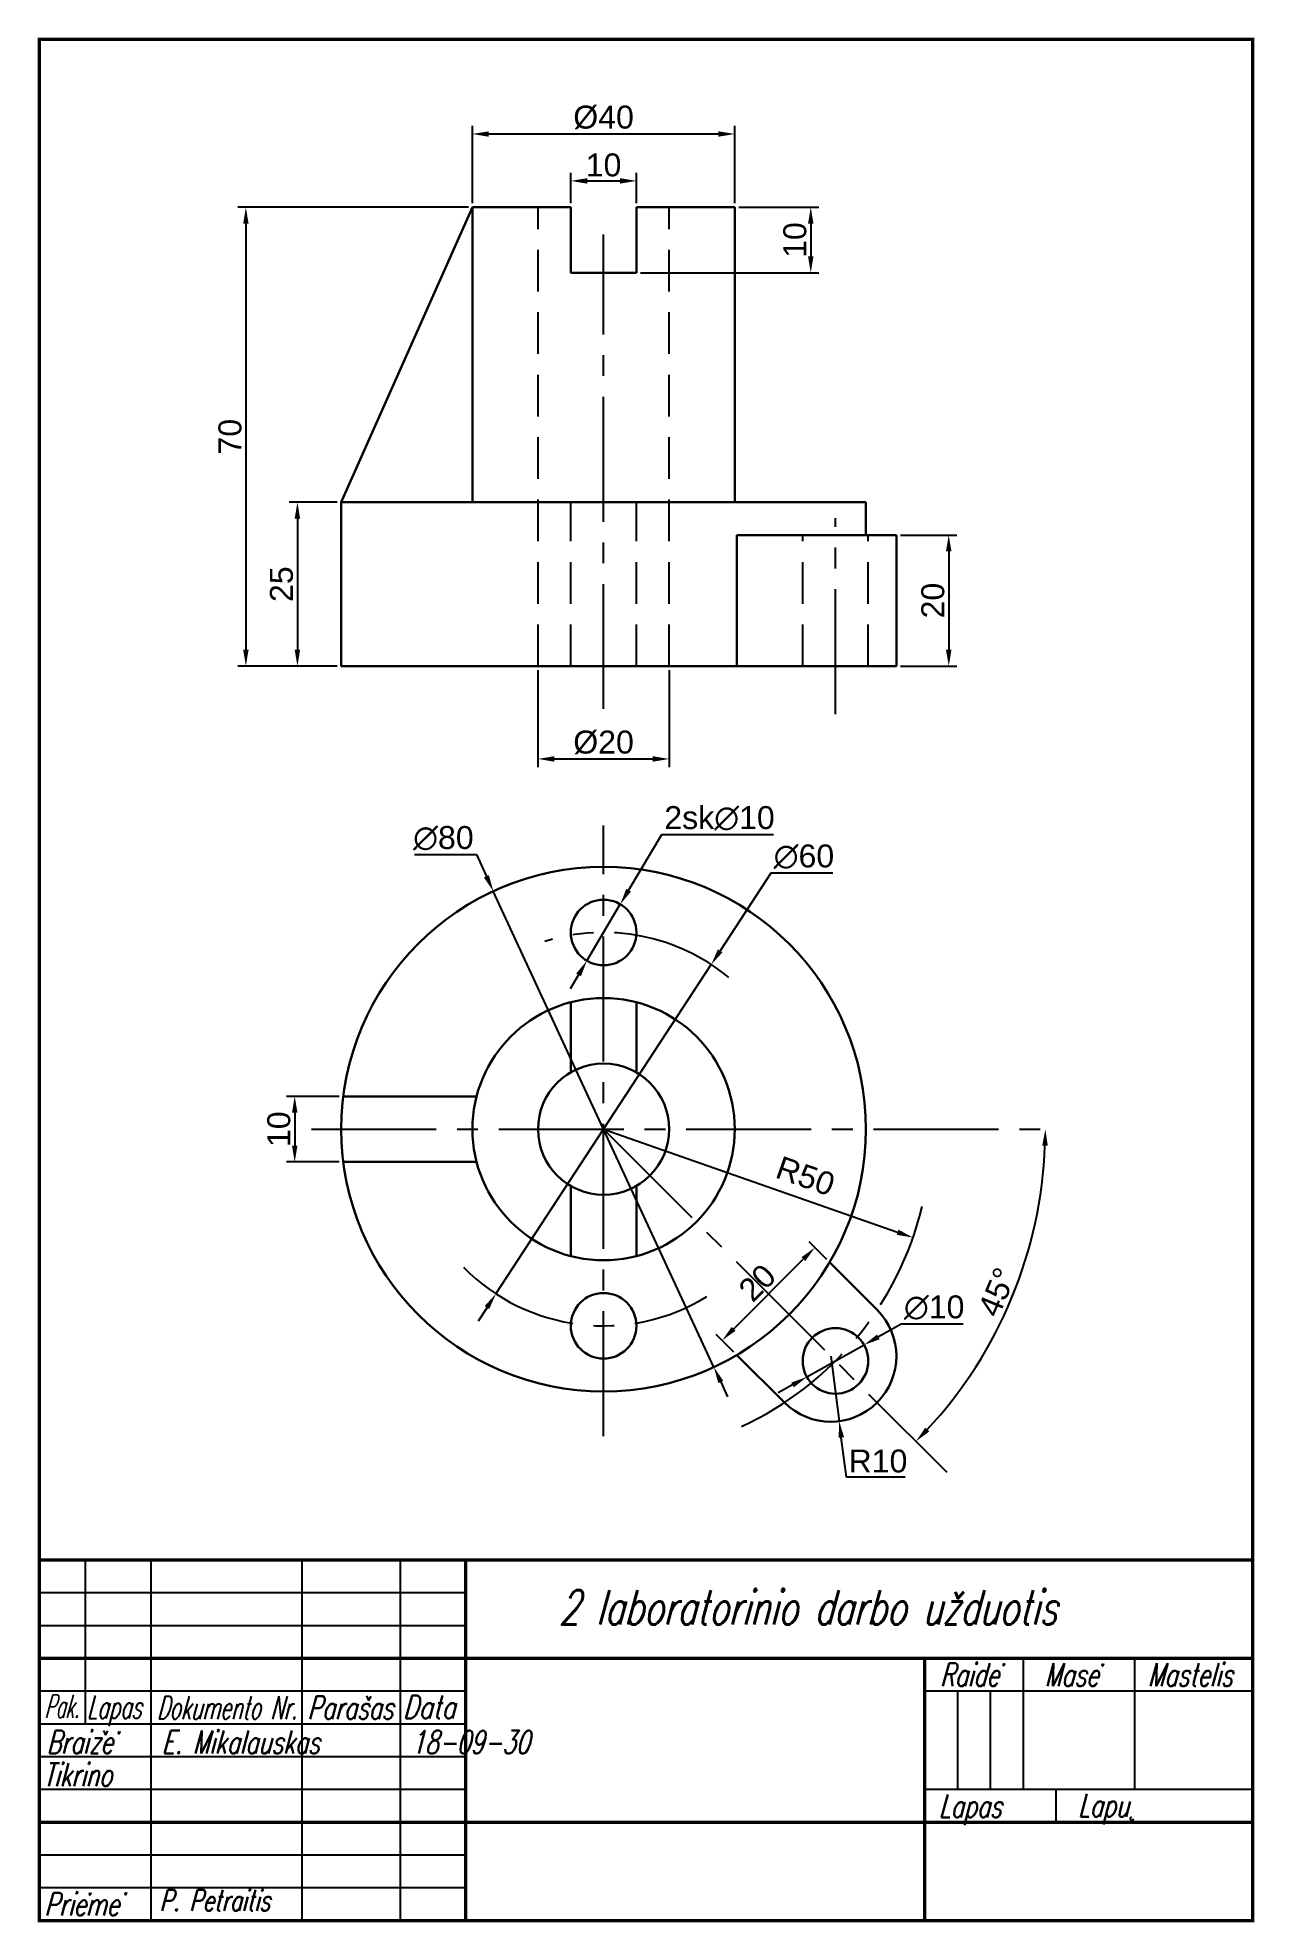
# Model space of a CAD drawing. Header units: millimetres. Extents: x 20 to 205, y 5 to 292.
import ezdxf
from ezdxf.enums import TextEntityAlignment as Align

# ---------------------------------------------------------------- set-up
doc = ezdxf.new("R2010")
doc.units = ezdxf.units.MM
doc.linetypes.add('CENTER2', pattern=[28.575, 19.05, -3.175, 3.175, -3.175])
doc.linetypes.add('HIDDEN', pattern=[9.525, 6.35, -3.175])
doc.layers.add('Ašinės', color=72, linetype='CENTER2', plot=False)
doc.layers.add('Nematomos', color=10, linetype='HIDDEN', plot=False)
doc.layers.add('Matmenys', color=150, linetype='Continuous')
doc.layers.add('Pagrindinis', color=7, linetype='Continuous', lineweight=30, plot=False)
doc.styles.add('ROMANS', font='ROMANS.SHX', dxfattribs={"width": 0.7, "oblique": 15})
doc.styles.get("Standard").update_dxf_attribs({"font": 'arial.ttf'})
doc.dimstyles.new('Stilius', dxfattribs={"dimtxt": 3.5, "dimasz": 2.5, "dimexe": 1.25, "dimexo": 0.625, "dimtad": 1, "dimtxsty": 'Standard', "dimcen": 2.5, "dimadec": 0, "dimazin": 0, "dimtfac": 1, "dimtmove": 0, "dimatfit": 3, "dimfxl": 1, "dimarcsym": 0})
doc.dimstyles.new('Stilius$2', dxfattribs={"dimtxt": 3.5, "dimasz": 2.5, "dimexe": 1.25, "dimexo": 0.625, "dimtad": 1, "dimtxsty": 'Standard', "dimcen": 2.5, "dimadec": 0, "dimazin": 0, "dimtfac": 1, "dimtmove": 0, "dimatfit": 3, "dimfxl": 1, "dimarcsym": 0})
doc.dimstyles.new('Stilius$3', dxfattribs={"dimtxt": 3.5, "dimasz": 2.5, "dimexe": 1.25, "dimexo": 0.625, "dimtad": 1, "dimtih": 1, "dimtoh": 1, "dimtxsty": 'Standard', "dimcen": 2.5, "dimadec": 0, "dimazin": 0, "dimtfac": 1, "dimtmove": 0, "dimatfit": 3, "dimfxl": 1, "dimarcsym": 0})
doc.dimstyles.new('Stilius$4', dxfattribs={"dimtxt": 3.5, "dimasz": 2.5, "dimexe": 1.25, "dimexo": 0.625, "dimtad": 1, "dimtih": 1, "dimtoh": 1, "dimtxsty": 'Standard', "dimcen": 2.5, "dimadec": 0, "dimazin": 0, "dimtfac": 1, "dimtmove": 0, "dimatfit": 3, "dimfxl": 1, "dimarcsym": 0})
doc.dimstyles.new('Stilius2', dxfattribs={"dimtxt": 3.5, "dimasz": 2.5, "dimexe": 1.25, "dimexo": 0.625, "dimtad": 1, "dimtxsty": 'Standard', "dimcen": 2.5, "dimadec": 0, "dimazin": 0, "dimtfac": 1, "dimtmove": 0, "dimatfit": 3, "dimfxl": 1, "dimarcsym": 0})
doc.dimstyles.new('Stilius2$4', dxfattribs={"dimtxt": 3.5, "dimasz": 2.5, "dimexe": 1.25, "dimexo": 0.625, "dimtad": 1, "dimtxsty": 'Standard', "dimcen": 2.5, "dimadec": 0, "dimazin": 0, "dimtfac": 1, "dimtmove": 0, "dimatfit": 3, "dimfxl": 1, "dimarcsym": 0})

# ---------------------------------------------------------------- blocks, each defined once
blk = doc.blocks.new('*D3')
at = {"layer": 'DEFPOINTS', "color": 0, "transparency": 16777216}
for p in [(66.35, 130.74), (58.94, 120.74), (66.35, 120.74)]:
    blk.add_point(p, dxfattribs=at)
at = {"layer": 'Matmenys', "color": 0, "lineweight": -2, "transparency": 16777216}
for p, q in [((65.72, 130.74), (57.69, 130.74)), ((58.94, 128.24), (58.94, 123.24)), ((65.72, 120.74), (57.69, 120.74))]:
    blk.add_line(p, q, dxfattribs=at)
at = {"layer": 'Matmenys', "color": 0, "transparency": 16777216}
for points in [[(58.52, 128.24), (59.36, 128.24), (58.94, 130.74)], [(58.52, 123.24), (59.36, 123.24), (58.94, 120.74)]]:
    blk.add_solid(points, dxfattribs=at)
at = {"layer": 'Matmenys', "color": 0, "transparency": 16777216, "insert": (56.53, 125.74), "char_height": 3.5, "attachment_point": 5, "rotation": 90}
blk.add_mtext('10', dxfattribs=at)
blk = doc.blocks.new('*D4')
at = {"layer": 'DEFPOINTS', "color": 0, "transparency": 16777216}
for p in [(138.25, 107.67), (140.49, 105.43), (126.35, 91.29)]:
    blk.add_point(p, dxfattribs=at)
at = {"layer": 'Matmenys', "color": 0, "lineweight": -2, "transparency": 16777216}
for p, q in [((140.05, 105.87), (137.36, 108.56)), ((125.87, 95.3), (136.48, 105.91)), ((125.91, 91.73), (123.22, 94.42))]:
    blk.add_line(p, q, dxfattribs=at)
at = {"layer": 'Matmenys', "color": 0, "transparency": 16777216}
for points in [[(136.19, 106.2), (136.77, 105.61), (138.25, 107.67)], [(125.58, 95.59), (126.17, 95), (124.11, 93.53)]]:
    blk.add_solid(points, dxfattribs=at)
at = {"layer": 'Matmenys', "color": 0, "transparency": 16777216, "insert": (129.47, 102.31), "char_height": 3.5, "attachment_point": 5, "rotation": 45}
blk.add_mtext('20', dxfattribs=at)
blk = doc.blocks.new('*D5')
at = {"layer": 'DEFPOINTS', "color": 0, "transparency": 16777216}
for p in [(150.68, 216.38), (150.68, 196.38), (158.66, 196.38)]:
    blk.add_point(p, dxfattribs=at)
at = {"layer": 'Matmenys', "color": 0, "lineweight": -2, "transparency": 16777216}
for p, q in [((151.3, 216.38), (159.91, 216.38)), ((158.66, 213.88), (158.66, 198.88)), ((151.3, 196.38), (159.91, 196.38))]:
    blk.add_line(p, q, dxfattribs=at)
at = {"layer": 'Matmenys', "color": 0, "transparency": 16777216}
for points in [[(158.24, 213.88), (159.08, 213.88), (158.66, 216.38)], [(158.24, 198.88), (159.08, 198.88), (158.66, 196.38)]]:
    blk.add_solid(points, dxfattribs=at)
at = {"layer": 'Matmenys', "color": 0, "transparency": 16777216, "insert": (156.25, 206.38), "char_height": 3.5, "attachment_point": 5, "rotation": 90}
blk.add_mtext('20', dxfattribs=at)
blk = doc.blocks.new('*D6')
at = {"layer": 'DEFPOINTS', "color": 0, "transparency": 16777216}
for p in [(66.03, 221.38), (59.35, 196.38), (66.03, 196.38)]:
    blk.add_point(p, dxfattribs=at)
at = {"layer": 'Matmenys', "color": 0, "lineweight": -2, "transparency": 16777216}
for p, q in [((65.41, 221.38), (58.1, 221.38)), ((59.35, 218.88), (59.35, 198.88)), ((65.41, 196.38), (58.1, 196.38))]:
    blk.add_line(p, q, dxfattribs=at)
at = {"layer": 'Matmenys', "color": 0, "transparency": 16777216}
for points in [[(58.93, 218.88), (59.76, 218.88), (59.35, 221.38)], [(58.93, 198.88), (59.76, 198.88), (59.35, 196.38)]]:
    blk.add_solid(points, dxfattribs=at)
at = {"layer": 'Matmenys', "color": 0, "transparency": 16777216, "insert": (56.93, 208.88), "char_height": 3.5, "attachment_point": 5, "rotation": 90}
blk.add_mtext('25', dxfattribs=at)
blk = doc.blocks.new('*D7')
at = {"layer": 'DEFPOINTS', "color": 0, "transparency": 16777216}
for p in [(86.03, 266.38), (51.49, 196.38), (66.03, 196.38)]:
    blk.add_point(p, dxfattribs=at)
at = {"layer": 'Matmenys', "color": 0, "lineweight": -2, "transparency": 16777216}
for p, q in [((85.41, 266.38), (50.24, 266.38)), ((51.49, 263.88), (51.49, 198.88)), ((65.41, 196.38), (50.24, 196.38))]:
    blk.add_line(p, q, dxfattribs=at)
at = {"layer": 'Matmenys', "color": 0, "transparency": 16777216}
for points in [[(51.08, 263.88), (51.91, 263.88), (51.49, 266.38)], [(51.08, 198.88), (51.91, 198.88), (51.49, 196.38)]]:
    blk.add_solid(points, dxfattribs=at)
at = {"layer": 'Matmenys', "color": 0, "transparency": 16777216, "insert": (49.08, 231.38), "char_height": 3.5, "attachment_point": 5, "rotation": 90}
blk.add_mtext('70', dxfattribs=at)
blk = doc.blocks.new('*D8')
at = {"layer": 'DEFPOINTS', "color": 0, "transparency": 16777216}
for p in [(126.03, 277.56), (86.03, 266.38), (126.03, 266.38)]:
    blk.add_point(p, dxfattribs=at)
at = {"layer": 'Matmenys', "color": 0, "lineweight": -2, "transparency": 16777216}
for p, q in [((86.03, 267.01), (86.03, 278.81)), ((88.53, 277.56), (123.53, 277.56)), ((126.03, 267.01), (126.03, 278.81))]:
    blk.add_line(p, q, dxfattribs=at)
at = {"layer": 'Matmenys', "color": 0, "transparency": 16777216}
for points in [[(88.53, 277.97), (88.53, 277.14), (86.03, 277.56)], [(123.53, 277.97), (123.53, 277.14), (126.03, 277.56)]]:
    blk.add_solid(points, dxfattribs=at)
at = {"layer": 'Matmenys', "color": 0, "transparency": 16777216, "insert": (106.03, 280.07), "char_height": 3.5, "attachment_point": 5}
blk.add_mtext('%%C40', dxfattribs=at)
blk = doc.blocks.new('*D9')
at = {"layer": 'DEFPOINTS', "color": 0, "transparency": 16777216}
for p in [(111.03, 270.4), (101.03, 266.38), (111.03, 266.38)]:
    blk.add_point(p, dxfattribs=at)
at = {"layer": 'Matmenys', "color": 0, "lineweight": -2, "transparency": 16777216}
for p, q in [((101.03, 267.01), (101.03, 271.65)), ((103.53, 270.4), (108.53, 270.4)), ((111.03, 267.01), (111.03, 271.65))]:
    blk.add_line(p, q, dxfattribs=at)
at = {"layer": 'Matmenys', "color": 0, "transparency": 16777216}
for points in [[(103.53, 270.82), (103.53, 269.99), (101.03, 270.4)], [(108.53, 270.82), (108.53, 269.99), (111.03, 270.4)]]:
    blk.add_solid(points, dxfattribs=at)
at = {"layer": 'Matmenys', "color": 0, "transparency": 16777216, "insert": (106.03, 272.82), "char_height": 3.5, "attachment_point": 5}
blk.add_mtext('10', dxfattribs=at)
blk = doc.blocks.new('*D10')
at = {"layer": 'DEFPOINTS', "color": 0, "transparency": 16777216}
for p in [(126.03, 266.38), (111.03, 256.38), (137.62, 256.38)]:
    blk.add_point(p, dxfattribs=at)
at = {"layer": 'Matmenys', "color": 0, "lineweight": -2, "transparency": 16777216}
for p, q in [((126.66, 266.38), (138.87, 266.38)), ((137.62, 263.88), (137.62, 258.88)), ((111.66, 256.38), (138.87, 256.38))]:
    blk.add_line(p, q, dxfattribs=at)
at = {"layer": 'Matmenys', "color": 0, "transparency": 16777216}
for points in [[(137.21, 263.88), (138.04, 263.88), (137.62, 266.38)], [(137.21, 258.88), (138.04, 258.88), (137.62, 256.38)]]:
    blk.add_solid(points, dxfattribs=at)
at = {"layer": 'Matmenys', "color": 0, "transparency": 16777216, "insert": (135.21, 261.38), "char_height": 3.5, "attachment_point": 5, "rotation": 90}
blk.add_mtext('10', dxfattribs=at)
blk = doc.blocks.new('*D11')
at = {"layer": 'DEFPOINTS', "color": 0, "transparency": 16777216}
for p in [(61.48, 125.74), (106.03, 125.74), (175.47, 125.74), (164.36, 92.07), (158.38, 73.4)]:
    blk.add_point(p, dxfattribs=at)
at = {"layer": 'Matmenys', "color": 0, "lineweight": -2, "transparency": 16777216}
blk.add_arc((106.03, 125.74), 67.35, 317.1269, 357.8731, dxfattribs=at)
at = {"layer": 'Matmenys', "color": 0, "transparency": 16777216}
for points in [[(172.92, 123.25), (173.76, 123.24), (173.39, 125.74)], [(155.69, 79.63), (155.09, 80.21), (153.66, 78.12)]]:
    blk.add_solid(points, dxfattribs=at)
at = {"layer": 'Matmenys', "color": 0, "transparency": 16777216, "insert": (166.04, 100.89), "char_height": 3.5, "attachment_point": 5, "rotation": 67.5}
blk.add_mtext('45°', dxfattribs=at)
blk = doc.blocks.new('*D12')
at = {"layer": 'DEFPOINTS', "color": 0, "transparency": 16777216}
for p in [(145.75, 92.83), (137.03, 87.94)]:
    blk.add_point(p, dxfattribs=at)
at = {"layer": 'Matmenys', "color": 0, "lineweight": -2, "transparency": 16777216}
for p, q in [((151.41, 96.01), (147.93, 94.06)), ((160.84, 96.01), (151.41, 96.01)), ((137.03, 87.94), (145.75, 92.83)), ((134.85, 86.72), (132.67, 85.5))]:
    blk.add_line(p, q, dxfattribs=at)
at = {"layer": 'Matmenys', "color": 0, "transparency": 16777216}
for points in [[(147.73, 94.42), (148.14, 93.69), (145.75, 92.83)], [(134.64, 87.09), (135.05, 86.36), (137.03, 87.94)]]:
    blk.add_solid(points, dxfattribs=at)
at = {"layer": 'Matmenys', "color": 0, "transparency": 16777216, "insert": (156.44, 98.52), "char_height": 3.5, "attachment_point": 5}
blk.add_mtext('∅10', dxfattribs=at)
blk = doc.blocks.new('*D14')
at = {"layer": 'DEFPOINTS', "color": 0, "transparency": 16777216}
for p in [(106.03, 125.74), (153.22, 109.2)]:
    blk.add_point(p, dxfattribs=at)
at = {"layer": 'Matmenys', "color": 0, "lineweight": -2, "transparency": 16777216}
blk.add_line((106.03, 125.74), (150.86, 110.03), dxfattribs=at)
at = {"layer": 'Matmenys', "color": 0, "transparency": 16777216}
blk.add_solid([(151, 110.42), (150.72, 109.63), (153.22, 109.2)], dxfattribs=at)
at = {"layer": 'Matmenys', "color": 0, "transparency": 16777216, "insert": (136.82, 118.58), "char_height": 3.5, "attachment_point": 5, "rotation": 340.6748}
blk.add_mtext('R50', dxfattribs=at)
blk = doc.blocks.new('*D15')
at = {"layer": 'DEFPOINTS', "color": 0, "transparency": 16777216}
for p in [(122.45, 150.86), (89.62, 100.63)]:
    blk.add_point(p, dxfattribs=at)
at = {"layer": 'Matmenys', "color": 0, "lineweight": -2, "transparency": 16777216}
for p, q in [((131.55, 164.8), (123.81, 152.95)), ((140.99, 164.8), (131.55, 164.8)), ((89.62, 100.63), (122.45, 150.86)), ((88.26, 98.54), (86.89, 96.45))]:
    blk.add_line(p, q, dxfattribs=at)
at = {"layer": 'Matmenys', "color": 0, "transparency": 16777216}
for points in [[(123.46, 153.18), (124.16, 152.72), (122.45, 150.86)], [(87.91, 98.77), (88.6, 98.31), (89.62, 100.63)]]:
    blk.add_solid(points, dxfattribs=at)
at = {"layer": 'Matmenys', "color": 0, "transparency": 16777216, "insert": (136.58, 167.31), "char_height": 3.5, "attachment_point": 5}
blk.add_mtext('∅60', dxfattribs=at)
blk = doc.blocks.new('*D16')
at = {"layer": 'DEFPOINTS', "color": 0, "transparency": 16777216}
for p in [(108.58, 160.05), (103.49, 151.44)]:
    blk.add_point(p, dxfattribs=at)
at = {"layer": 'Matmenys', "color": 0, "lineweight": -2, "transparency": 16777216}
for p, q in [((114.85, 170.65), (109.85, 162.2)), ((131.94, 170.65), (114.85, 170.65)), ((103.49, 151.44), (108.58, 160.05)), ((102.22, 149.29), (100.95, 147.14))]:
    blk.add_line(p, q, dxfattribs=at)
at = {"layer": 'Matmenys', "color": 0, "transparency": 16777216}
for points in [[(109.49, 162.41), (110.21, 161.99), (108.58, 160.05)], [(101.86, 149.5), (102.58, 149.08), (103.49, 151.44)]]:
    blk.add_solid(points, dxfattribs=at)
at = {"layer": 'Matmenys', "color": 0, "transparency": 16777216, "insert": (123.71, 173.16), "char_height": 3.5, "attachment_point": 5}
blk.add_mtext('2sk∅10', dxfattribs=at)
blk = doc.blocks.new('*D17')
at = {"layer": 'DEFPOINTS', "color": 0, "transparency": 16777216}
for p in [(89.22, 162.04), (122.85, 89.45)]:
    blk.add_point(p, dxfattribs=at)
at = {"layer": 'Matmenys', "color": 0, "lineweight": -2, "transparency": 16777216}
for p, q in [((77.2, 167.62), (86.64, 167.62)), ((86.64, 167.62), (88.17, 164.31)), ((122.85, 89.45), (89.22, 162.04)), ((123.9, 87.18), (124.95, 84.91))]:
    blk.add_line(p, q, dxfattribs=at)
at = {"layer": 'Matmenys', "color": 0, "transparency": 16777216}
for points in [[(88.55, 164.48), (87.79, 164.13), (89.22, 162.04)], [(124.28, 87.36), (123.52, 87.01), (122.85, 89.45)]]:
    blk.add_solid(points, dxfattribs=at)
at = {"layer": 'Matmenys', "color": 0, "transparency": 16777216, "insert": (81.61, 170.12), "char_height": 3.5, "attachment_point": 5}
blk.add_mtext('∅80', dxfattribs=at)
blk = doc.blocks.new('*D18')
at = {"layer": 'DEFPOINTS', "color": 0, "transparency": 16777216}
for p in [(140.68, 91.1), (141.96, 81.19)]:
    blk.add_point(p, dxfattribs=at)
at = {"layer": 'Matmenys', "color": 0, "lineweight": -2, "transparency": 16777216}
for p, q in [((140.68, 91.1), (141.96, 81.19)), ((143.07, 72.68), (142.28, 78.71)), ((152.04, 72.68), (143.07, 72.68))]:
    blk.add_line(p, q, dxfattribs=at)
at = {"layer": 'Matmenys', "color": 0, "transparency": 16777216}
blk.add_solid([(142.7, 78.76), (141.87, 78.65), (141.96, 81.19)], dxfattribs=at)
at = {"layer": 'Matmenys', "color": 0, "transparency": 16777216, "insert": (147.87, 75.1), "char_height": 3.5, "attachment_point": 5}
blk.add_mtext('R10', dxfattribs=at)
blk = doc.blocks.new('*D19')
at = {"layer": 'DEFPOINTS', "color": 0, "transparency": 16777216}
for p in [(96.03, 196.38), (116.03, 196.38), (116.03, 182.22)]:
    blk.add_point(p, dxfattribs=at)
at = {"layer": 'Matmenys', "color": 0, "lineweight": -2, "transparency": 16777216}
for p, q in [((96.03, 195.76), (96.03, 180.97)), ((116.03, 195.76), (116.03, 180.97)), ((98.53, 182.22), (113.53, 182.22))]:
    blk.add_line(p, q, dxfattribs=at)
at = {"layer": 'Matmenys', "color": 0, "transparency": 16777216}
for points in [[(98.53, 182.64), (98.53, 181.8), (96.03, 182.22)], [(113.53, 182.64), (113.53, 181.8), (116.03, 182.22)]]:
    blk.add_solid(points, dxfattribs=at)
at = {"layer": 'Matmenys', "color": 0, "transparency": 16777216, "insert": (106.03, 184.73), "char_height": 3.5, "attachment_point": 5}
blk.add_mtext('%%C20', dxfattribs=at)

msp = doc.modelspace()

# ---------------------------------------------------------------- linework, layer by layer
for p, q in [((27, 60), (27, 35)), ((37, 60), (37, 5)), ((60, 60), (60, 5)), ((75, 60), (75, 5)), ((85, 55), (20, 55)), ((85, 50), (20, 50)), ((170, 45), (170, 25)), ((187, 45), (187, 25)), ((85, 40), (20, 40)), ((69.898, 39.312), (70.194, 38.603)), ((70.194, 38.603), (70.579, 39.253)), ((205, 40), (155, 40)), ((160, 40), (160, 25)), ((165, 40), (165, 25)), ((85, 35), (20, 35)), ((29.774, 34.032), (30.069, 33.323)), ((30.069, 33.323), (30.454, 33.973)), ((85, 30), (20, 30)), ((85, 25), (20, 25)), ((205, 25), (155, 25)), ((175, 25), (175, 20)), ((85, 15), (20, 15)), ((85, 10), (20, 10))]:
    msp.add_line(p, q)
at = {"const_width": 0.5}
msp.add_lwpolyline([(20, 5), (20, 292), (205, 292), (205, 5)], close=True, dxfattribs=at)
for points in [[(205, 60), (20, 60), (20, 5)], [(85, 60), (85, 5)], [(205, 45), (20, 45)], [(155, 45), (155, 5)], [(205, 20), (20, 20)]]:
    msp.add_lwpolyline(points, dxfattribs=at)
msp.add_arc((186.577, 20.582), 0.264, 102.75661, 355.68609)
at = {"layer": 'Ašinės'}
for p, q in [((106.034, 189.843), (106.034, 262.242)), ((141.39, 189.059), (141.39, 218.956)), ((106.034, 78.925), (106.034, 172.047)), ((61.477, 125.745), (175.468, 125.745)), ((106.034, 125.745), (158.377, 73.402))]:
    msp.add_line(p, q, dxfattribs=at)
for radius, start, end in [(30, 50.48311, 107.4252), (50, 294.87736, 346.34336), (30, 224.5791, 301.65908)]:
    msp.add_arc((106.034, 125.745), radius, start, end, dxfattribs=at)
at = {"layer": 'Nematomos'}
for p, q in [((96.034, 196.384), (96.034, 266.384)), ((116.034, 196.384), (116.034, 266.384)), ((101.034, 196.384), (101.034, 221.384)), ((111.034, 196.384), (111.034, 221.384)), ((136.39, 196.384), (136.39, 216.384)), ((146.39, 196.384), (146.39, 216.384))]:
    msp.add_line(p, q, dxfattribs=at)
at = {"layer": 'Pagrindinis'}
for p, q in [((86.034, 266.384), (66.034, 221.384)), ((86.034, 266.384), (86.034, 221.384)), ((86.034, 266.384), (101.034, 266.384)), ((101.034, 266.384), (101.034, 256.384)), ((111.034, 256.384), (111.034, 266.384)), ((111.034, 266.384), (126.034, 266.384)), ((126.034, 221.384), (126.034, 266.384)), ((101.034, 256.384), (111.034, 256.384)), ((66.034, 221.384), (66.034, 196.384)), ((126.034, 221.384), (66.034, 221.384)), ((146.034, 221.384), (126.034, 221.384)), ((146.034, 216.384), (146.034, 221.384)), ((150.675, 216.384), (126.349, 216.384)), ((126.349, 216.384), (126.349, 196.384)), ((150.675, 196.384), (150.675, 216.384)), ((66.034, 196.384), (146.034, 196.384)), ((146.034, 196.384), (150.675, 196.384)), ((101.034, 145.075), (101.034, 134.405)), ((111.034, 145.075), (111.034, 134.405)), ((66.348, 130.745), (86.669, 130.745)), ((66.348, 120.745), (86.669, 120.745)), ((101.034, 117.085), (101.034, 106.38)), ((111.034, 117.085), (111.034, 106.38)), ((141.39, 104.532), (140.492, 105.43)), ((141.39, 104.532), (147.746, 98.175)), ((133.604, 84.033), (126.349, 91.288))]:
    msp.add_line(p, q, dxfattribs=at)
for centre, radius in [((106.034, 125.745), 40), ((106.034, 155.745), 5), ((106.034, 125.745), 20), ((106.034, 125.745), 10), ((106.034, 95.745), 5), ((141.39, 90.39), 5)]:
    msp.add_circle(centre, radius, dxfattribs=at)
msp.add_arc((140.675, 91.104), 10, 225, 45, dxfattribs=at)

# ---------------------------------------------------------------- texts
at = {"style": 'ROMANS', "oblique": 15, "width": 0.7}
for s, height, p in [('2 laboratorinio darbo užduotis', 5.25, (99.227, 50.166)), ('Raide', 3.5, (157.364, 40.77)), ('.', 3.5, (166.498, 43.913)), ('Mase', 3.5, (173.294, 40.77)), ('.', 3.5, (181.581, 43.865)), ('Mastelis', 3.5, (189.012, 40.77)), ('Braize', 3.5, (21.11, 30.487)), ('.', 3.5, (31.583, 33.519)), ('E. Mikalauskas', 3.5, (38.684, 30.487)), ('18-09-30', 3.5, (76.684, 30.487)), ('Tikrino', 3.5, (20.582, 25.525)), ('Lapas', 3.5, (157.153, 20.752)), ('Lapu', 3.5, (178.357, 20.857)), ('Prieme', 3.5, (20.793, 5.77)), ('.', 3.5, (27.17, 8.929)), ('.', 3.5, (32.608, 8.955)), ('P. Petraitis', 3.2, (38.367, 6.496))]:
    msp.add_text(s, height=height, dxfattribs=at).set_placement(p)
at = {"style": 'ROMANS', "oblique": 15}
for s, width, p, p2 in [('Pak.', 0.502346, (20.793, 35.966), (26.068, 35.966)), ('Lapas', 0.568222, (27.229, 35.861), (35.562, 35.861)), ('Dokumento Nr.', 0.54445, (37.883, 35.755), (59.298, 35.755)), ('Parasas', 0.643333, (60.881, 35.755), (73.962, 35.755)), ('Data', 0.71798, (75.439, 35.861), (83.456, 35.861))]:
    msp.add_text(s, height=3.5, dxfattribs=dict(at, width=width)).set_placement(p, p2, align=Align.FIT)

# ---------------------------------------------------------------- dimensions: what is measured, and where the dimension line sits
at = {"layer": 'Matmenys'}
for base, p1, p2, dimstyle, picture, middle in [((126.034, 277.556), (86.034, 266.384), (126.034, 266.384), 'Stilius', '*D8', (106.034, 280.066)), ((116.034, 182.221), (96.034, 196.384), (116.034, 196.384), 'Stilius2', '*D19', (106.034, 184.731))]:
    dim = msp.add_linear_dim(base=base, p1=p1, p2=p2, text='%%C<>', dimstyle=dimstyle, dxfattribs=at)
    dim.commit()
    dim.dimension.update_dxf_attribs({"geometry": picture, "text_midpoint": middle})
dim = msp.add_linear_dim(base=(111.034, 270.404), p1=(101.034, 266.384), p2=(111.034, 266.384), dimstyle='Stilius', dxfattribs=at)
dim.commit()
dim.dimension.update_dxf_attribs({"geometry": '*D9', "text_midpoint": (106.034, 272.816)})
for base, p1, p2, picture, middle in [((51.493, 196.384), (86.034, 266.384), (66.034, 196.384), '*D7', (49.081, 231.384)), ((137.622, 256.384), (126.034, 266.384), (111.034, 256.384), '*D10', (135.21, 261.384)), ((59.345, 196.384), (66.034, 221.384), (66.034, 196.384), '*D6', (56.933, 208.884)), ((158.66, 196.384), (150.675, 216.384), (150.675, 196.384), '*D5', (156.248, 206.384)), ((58.939, 120.745), (66.348, 130.745), (66.348, 120.745), '*D3', (56.527, 125.745))]:
    dim = msp.add_linear_dim(base=base, p1=p1, p2=p2, angle=90, dimstyle='Stilius', dxfattribs=at)
    dim.commit()
    dim.dimension.update_dxf_attribs({"geometry": picture, "text_midpoint": middle})
dim = msp.add_diameter_dim_2p(p1=(103.49, 151.441), p2=(108.579, 160.049), text='2sk<>', dimstyle='Stilius$3', dxfattribs=at)
dim.commit()
dim.dimension.update_dxf_attribs({"geometry": '*D16', "text_midpoint": (123.707, 170.649), "dimtype": 163})
for p1, p2, picture, middle in [((122.849, 89.451), (89.22, 162.039), '*D17', (81.606, 167.615)), ((89.624, 100.631), (122.445, 150.858), '*D15', (136.584, 164.797)), ((137.028, 87.944), (145.751, 92.835), '*D12', (156.438, 96.007))]:
    dim = msp.add_diameter_dim_2p(p1=p1, p2=p2, dimstyle='Stilius$3', dxfattribs=at)
    dim.commit()
    dim.dimension.update_dxf_attribs({"geometry": picture, "text_midpoint": middle, "dimtype": 163})
dim = msp.add_angular_dim_2l(base=(164.362, 92.069), line1=((106.034, 125.745), (158.377, 73.402)), line2=((61.477, 125.745), (175.468, 125.745)), dimstyle='Stilius$2', dxfattribs=at)
dim.commit()
dim.dimension.update_dxf_attribs({"geometry": '*D11', "text_midpoint": (168.258, 99.971), "dimtype": 162})
dim = msp.add_radius_dim(center=(106.034, 125.745), mpoint=(153.217, 109.198), dimstyle='Stilius2$4', override={"dimtmove": 2}, dxfattribs=at)
dim.commit()
dim.dimension.update_dxf_attribs({"geometry": '*D14', "text_midpoint": (136.822, 118.579), "dimtype": 164})
dim = msp.add_aligned_dim(p1=(126.349, 91.288), p2=(140.492, 105.43), distance=3.174, dimstyle='Stilius', dxfattribs=at)
dim.commit()
dim.dimension.update_dxf_attribs({"geometry": '*D4', "text_midpoint": (129.471, 102.308)})
dim = msp.add_radius_dim(center=(140.675, 91.104), mpoint=(141.963, 81.187), dimstyle='Stilius$4', dxfattribs=at)
dim.commit()
dim.dimension.update_dxf_attribs({"geometry": '*D18', "text_midpoint": (147.867, 75.096)})

doc.saveas('drawing.dxf')
